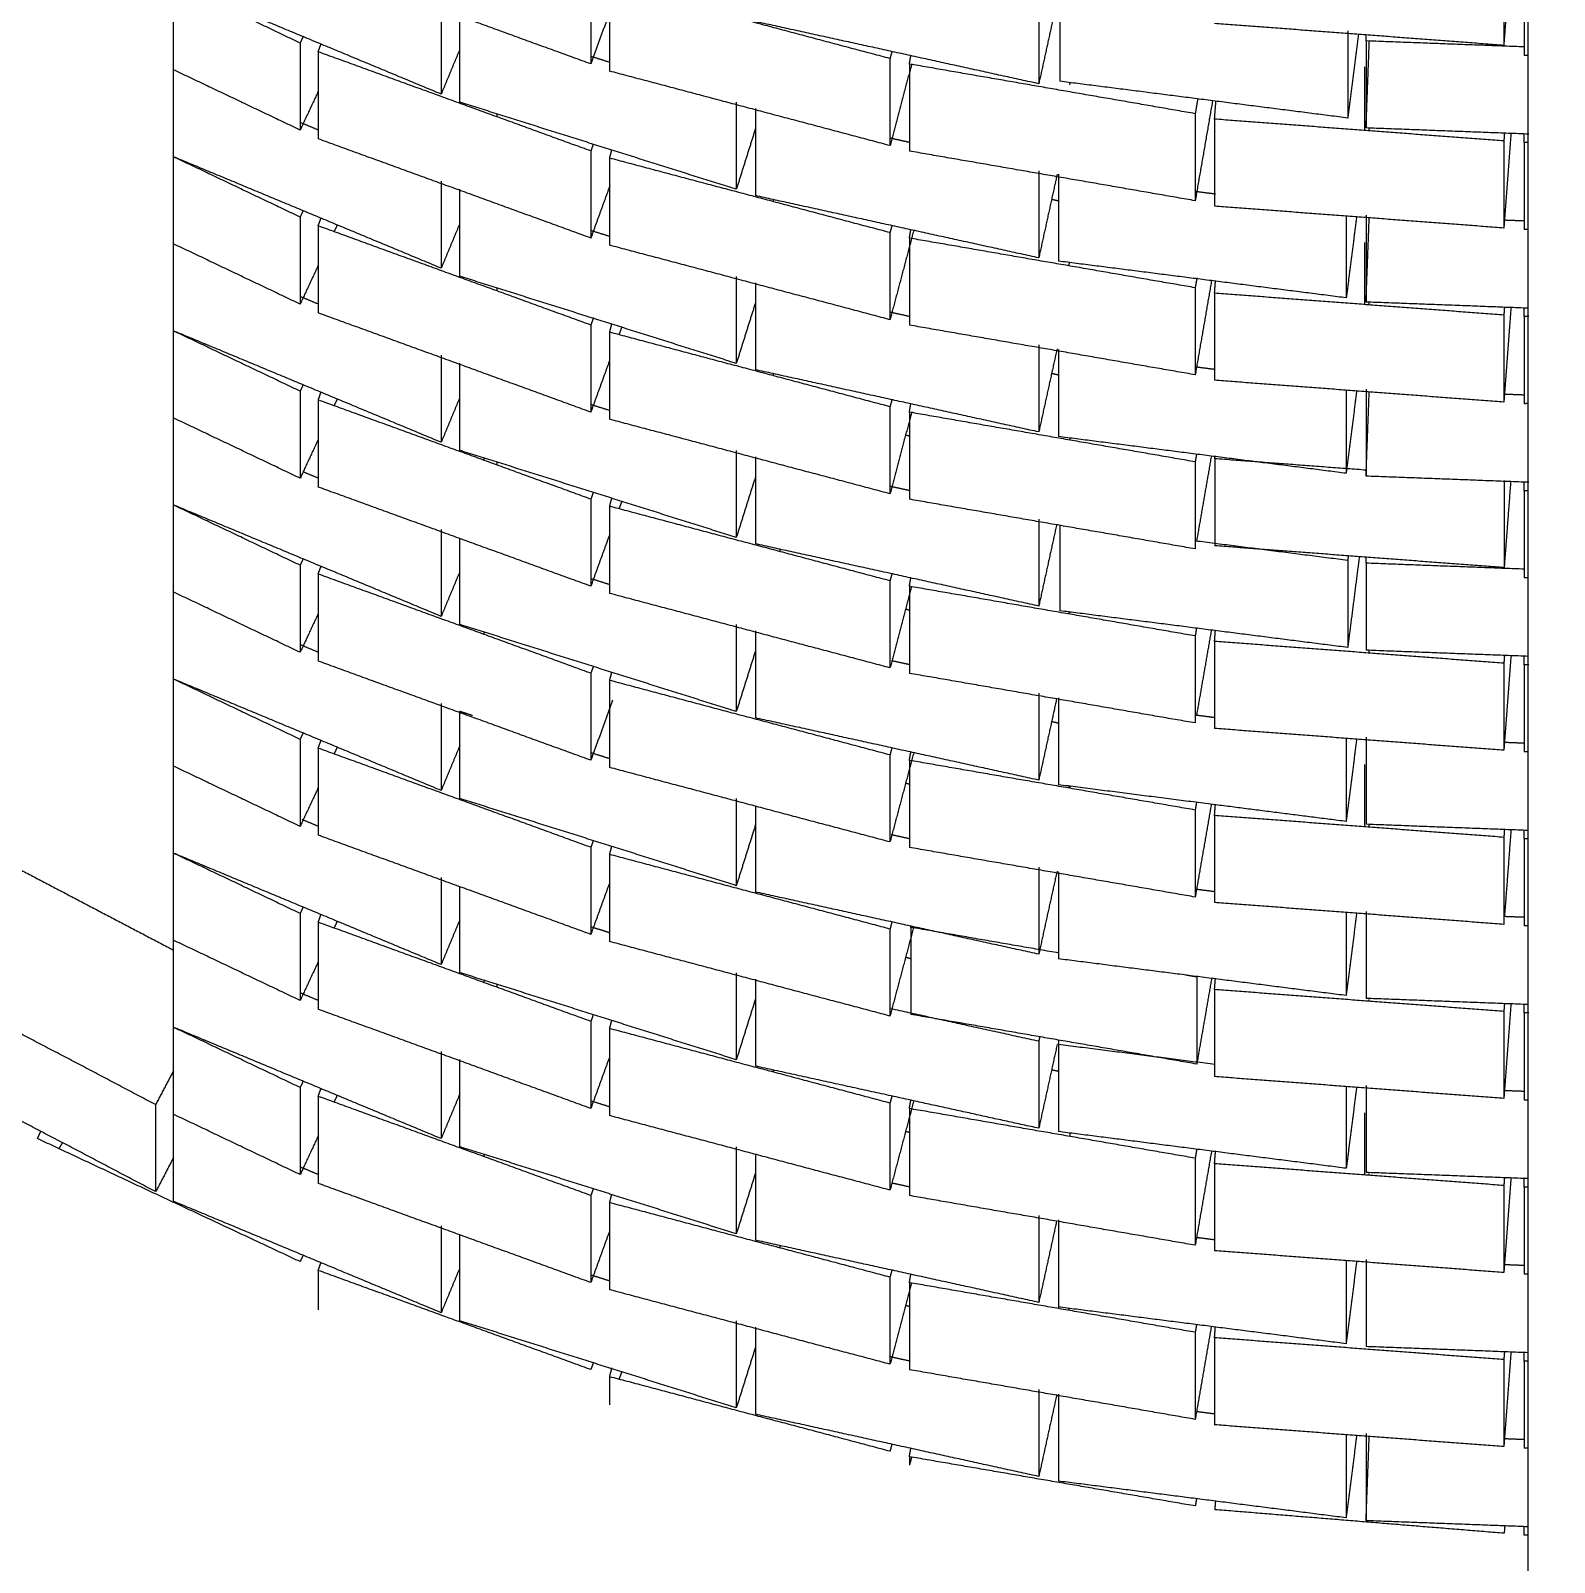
# Model space of a CAD drawing. Header units: millimetres. Extents: x 507.9 to 541, y 40.2 to 69.3.
# Drawn here: x 514.374 to 515.425, y 42.923 to 43.978 of the extents above; entities that cross this region are included whole.
import ezdxf

# ---------------------------------------------------------------- set-up
doc = ezdxf.new("R2010")
doc.units = ezdxf.units.MM
doc.layers.add('Make2D$Visible$Curves', color=7, linetype='Continuous', true_color=0x000000)

msp = doc.modelspace()

# ---------------------------------------------------------------- linework, layer by layer
at = {"layer": 'Make2D$Visible$Curves', "color": 18, "lineweight": -3, "true_color": 0x000000}
for points in [[(511.83963, 45.2777), (511.83963, 45.17096), (511.84491, 45.06436), (512.05826, 40.75314), (516.36947, 40.96649), (520.47261, 41.16954), (520.47261, 45.2777)], [(511.83963, 44.55807), (511.83963, 44.45133), (511.84491, 44.34472), (512.05826, 40.03351), (516.36947, 40.24686), (520.47261, 40.44991), (520.47261, 44.55807)]]:
    msp.add_rational_spline(points, [0.980423998556, 0.989861021963, 1, 0.707106781187, 1, 0.717245759224, 0.980423998556], degree=2, knots=[13.3259395, 13.3259395, 13.3259395, 13.5606516, 13.5606516, 20.3409773, 20.3409773, 26.8865911, 26.8865911, 26.8865911], dxfattribs=at)
for points in [[(515.40683, 42.48097), (515.40683, 43.80023), (515.40683, 45.11949)], [(514.76063, 43.95542), (514.66665, 43.9896), (514.57268, 44.02378)], [(515.39004, 44.02821), (515.39004, 43.99821), (515.39004, 43.96821)], [(515.39452, 44.02752), (515.39228, 43.99787), (515.39004, 43.96821)], [(515.40413, 44.02123), (515.40413, 43.99123), (515.40413, 43.96123)], [(514.5602, 43.96985), (514.5165, 43.99065), (514.4728, 44.01145)], [(514.65745, 43.93461), (514.56513, 43.97303), (514.4728, 44.01145)], [(514.4728, 44.01145), (514.4728, 43.98145), (514.4728, 43.95145)], [(514.76063, 44.01542), (514.76063, 43.98542), (514.76063, 43.95542)], [(514.7736, 44.01048), (514.7736, 43.98048), (514.7736, 43.95048)], [(514.96689, 43.95912), (514.87025, 43.9848), (514.7736, 44.01048)], [(515.06946, 44.00174), (515.06946, 43.97174), (515.06946, 43.94174)], [(515.08175, 43.99772), (515.07561, 43.96973), (515.06946, 43.94174)], [(515.08404, 43.99733), (515.08404, 43.97039), (515.08404, 43.94346)], [(514.65745, 43.99461), (514.65745, 43.96461), (514.65745, 43.93461)], [(514.67018, 43.98909), (514.67018, 43.95909), (514.67018, 43.92909)], [(514.77554, 43.99641), (514.76809, 43.97591), (514.76063, 43.95542)], [(515.06946, 43.94174), (514.97179, 43.96318), (514.87411, 43.98462)], [(515.39004, 43.96821), (515.29033, 43.97575), (515.19061, 43.98328)], [(515.28244, 43.97814), (515.28244, 43.94814), (515.28244, 43.91814)], [(515.28979, 43.97579), (515.28611, 43.94696), (515.28244, 43.91814)], [(514.56225, 43.97423), (514.56123, 43.97204), (514.5602, 43.96985)], [(514.5602, 43.96985), (514.5602, 43.93985), (514.5602, 43.90985)], [(514.57268, 43.96378), (514.57366, 43.96648), (514.57464, 43.96917)], [(514.67018, 43.9652), (514.66382, 43.94991), (514.65745, 43.93461)], [(515.2951, 43.97128), (515.29517, 43.97334), (515.29525, 43.9754)], [(515.40413, 43.96715), (515.34962, 43.96921), (515.2951, 43.97128)], [(515.2951, 43.97128), (515.2951, 43.94128), (515.2951, 43.91128)], [(515.2951, 43.91128), (515.29623, 43.94123), (515.29736, 43.97119)], [(514.57268, 43.96378), (514.57268, 43.93378), (514.57268, 43.90378)], [(514.76063, 43.89542), (514.66665, 43.9296), (514.57268, 43.96378)], [(514.7736, 43.95651), (514.76714, 43.95854), (514.76069, 43.96057)], [(514.96818, 43.96397), (514.96754, 43.96155), (514.96689, 43.95912)], [(514.96689, 43.95912), (514.96689, 43.92912), (514.96689, 43.89912)], [(514.98187, 43.95549), (514.97438, 43.9273), (514.96689, 43.89912)], [(514.98025, 43.95535), (514.98075, 43.95823), (514.98125, 43.9611)], [(514.98025, 43.95535), (514.98025, 43.92535), (514.98025, 43.89535)], [(515.1773, 43.92113), (515.07877, 43.93824), (514.98025, 43.95535)], [(515.40684, 43.96125), (515.40549, 43.96124), (515.40413, 43.96123)], [(514.5602, 43.90985), (514.5165, 43.93065), (514.4728, 43.95145)], [(514.4728, 43.95145), (514.4728, 43.92145), (514.4728, 43.89145)], [(514.96689, 43.89912), (514.87025, 43.9248), (514.7736, 43.95048)], [(515.2941, 43.95336), (515.2941, 43.93146), (515.2941, 43.90955)], [(514.57268, 43.9365), (514.56644, 43.92317), (514.5602, 43.90985)], [(515.28244, 43.91814), (515.18324, 43.9308), (515.08404, 43.94346)], [(515.0909, 43.94104), (515.09099, 43.94178), (515.09109, 43.94251)], [(514.86094, 43.86899), (514.76556, 43.89904), (514.67018, 43.92909)], [(514.86094, 43.92899), (514.86094, 43.89899), (514.86094, 43.86899)], [(514.87411, 43.92462), (514.87411, 43.89462), (514.87411, 43.86462)], [(515.17907, 43.93133), (515.17818, 43.92623), (515.1773, 43.92113)], [(515.18927, 43.93006), (515.18329, 43.8956), (515.1773, 43.86113)], [(515.19065, 43.91736), (515.19113, 43.9236), (515.1916, 43.92984)], [(514.57308, 43.90972), (514.56664, 43.9124), (514.5602, 43.91508)], [(514.69587, 43.92101), (514.69587, 43.91999), (514.69587, 43.91897)], [(515.1773, 43.92113), (515.1773, 43.89113), (515.1773, 43.86113)], [(515.19065, 43.91736), (515.19065, 43.88736), (515.19065, 43.85736)], [(515.39009, 43.9023), (515.29037, 43.90983), (515.19065, 43.91736)], [(514.76063, 43.83542), (514.66665, 43.8696), (514.57268, 43.90378)], [(514.87411, 43.9108), (514.86753, 43.88989), (514.86094, 43.86899)], [(514.98025, 43.90132), (514.97385, 43.90273), (514.96745, 43.90413)], [(515.40728, 43.90703), (515.35119, 43.90915), (515.2951, 43.91128)], [(515.2973, 43.90951), (515.29733, 43.91035), (515.29736, 43.91119)], [(515.39049, 43.90767), (515.39029, 43.90498), (515.39009, 43.9023)], [(515.39501, 43.9075), (515.39255, 43.8749), (515.39009, 43.8423)], [(515.39009, 43.9023), (515.39009, 43.8723), (515.39009, 43.8423)], [(515.40413, 43.90123), (515.40411, 43.90433), (515.40409, 43.90742)], [(514.65745, 43.81461), (514.56513, 43.85303), (514.4728, 43.89145)], [(514.5602, 43.84985), (514.5165, 43.87065), (514.4728, 43.89145)], [(514.4728, 43.89145), (514.4728, 43.86145), (514.4728, 43.83145)], [(514.76232, 43.90006), (514.76148, 43.89774), (514.76063, 43.89542)], [(514.76063, 43.89542), (514.76063, 43.86542), (514.76063, 43.83542)], [(514.7736, 43.89048), (514.77434, 43.89326), (514.77508, 43.89604)], [(515.1773, 43.86113), (515.07877, 43.87824), (514.98025, 43.89535)], [(515.40706, 43.90126), (515.4056, 43.90125), (515.40413, 43.90123)], [(515.40413, 43.90123), (515.40413, 43.87123), (515.40413, 43.84123)], [(514.7736, 43.89048), (514.7736, 43.86048), (514.7736, 43.83048)], [(514.96689, 43.83912), (514.87025, 43.8648), (514.7736, 43.89048)], [(515.06946, 43.88174), (515.06946, 43.85174), (515.06946, 43.82174)], [(514.65745, 43.87461), (514.65745, 43.84461), (514.65745, 43.81461)], [(514.77368, 43.87129), (514.76715, 43.85335), (514.76063, 43.83542)], [(515.08214, 43.87952), (515.0758, 43.85063), (515.06946, 43.82174)], [(515.08304, 43.87949), (515.08304, 43.84949), (515.08304, 43.81949)], [(514.67018, 43.86909), (514.67018, 43.83909), (514.67018, 43.80909)], [(515.06946, 43.82174), (514.97179, 43.84318), (514.87411, 43.86462)], [(514.88638, 43.86051), (514.88651, 43.8611), (514.88664, 43.86169)], [(515.07834, 43.86217), (515.08069, 43.86166), (515.08304, 43.86114)], [(515.19125, 43.86568), (515.18431, 43.86656), (515.17737, 43.86745)], [(514.56225, 43.85423), (514.56123, 43.85204), (514.5602, 43.84985)], [(514.5602, 43.84985), (514.5602, 43.81985), (514.5602, 43.78985)], [(514.57268, 43.84378), (514.57368, 43.84653), (514.57468, 43.84929)], [(515.39009, 43.8423), (515.29037, 43.84983), (515.19065, 43.85736)], [(515.28144, 43.85053), (515.28144, 43.82235), (515.28144, 43.79417)], [(515.28856, 43.84997), (515.285, 43.82207), (515.28144, 43.79417)], [(515.2951, 43.85128), (515.2951, 43.82128), (515.2951, 43.79128)], [(515.2951, 43.79128), (515.29619, 43.82029), (515.29729, 43.84931)], [(514.57268, 43.84378), (514.57268, 43.81378), (514.57268, 43.78378)], [(514.76063, 43.77542), (514.66665, 43.8096), (514.57268, 43.84378)], [(514.58576, 43.84444), (514.58477, 43.84231), (514.58377, 43.84019)], [(514.6702, 43.84524), (514.66383, 43.82992), (514.65745, 43.81461)], [(514.77362, 43.8365), (514.76712, 43.83855), (514.76063, 43.84059)], [(514.96823, 43.84416), (514.96756, 43.84164), (514.96689, 43.83912)], [(514.98325, 43.84067), (514.97507, 43.80989), (514.96689, 43.77912)], [(514.96689, 43.83912), (514.96689, 43.80912), (514.96689, 43.77912)], [(514.98025, 43.83535), (514.98075, 43.83823), (514.98125, 43.8411)], [(515.40413, 43.84715), (515.39725, 43.84741), (515.39037, 43.84767)], [(515.40683, 43.84125), (515.40548, 43.84124), (515.40413, 43.84123)], [(514.5602, 43.78985), (514.5165, 43.81065), (514.4728, 43.83145)], [(514.4728, 43.83145), (514.4728, 43.80145), (514.4728, 43.77145)], [(514.96689, 43.77912), (514.87025, 43.8048), (514.7736, 43.83048)], [(514.98025, 43.83535), (514.98025, 43.80535), (514.98025, 43.77535)], [(515.1773, 43.80113), (515.07877, 43.81824), (514.98025, 43.83535)], [(515.29402, 43.83244), (515.29402, 43.81099), (515.29402, 43.78955)], [(515.28144, 43.79417), (515.18224, 43.80683), (515.08304, 43.81949)], [(515.09033, 43.81623), (515.09048, 43.81738), (515.09062, 43.81852)], [(514.57268, 43.8165), (514.56644, 43.80317), (514.5602, 43.78985)], [(514.86094, 43.74899), (514.76556, 43.77904), (514.67018, 43.80909)], [(514.86094, 43.80899), (514.86094, 43.77899), (514.86094, 43.74899)], [(515.17847, 43.80787), (515.17788, 43.8045), (515.1773, 43.80113)], [(514.69587, 43.80099), (514.69587, 43.80007), (514.69587, 43.79914)], [(514.87411, 43.80462), (514.87411, 43.77462), (514.87411, 43.74462)], [(515.1886, 43.80617), (515.18295, 43.77365), (515.1773, 43.74113)], [(515.1773, 43.80113), (515.1773, 43.77113), (515.1773, 43.74113)], [(515.19065, 43.79736), (515.19097, 43.80152), (515.19128, 43.80567)], [(515.19065, 43.79736), (515.19065, 43.76736), (515.19065, 43.73736)], [(515.39009, 43.7823), (515.29037, 43.78983), (515.19065, 43.79736)], [(514.57271, 43.78987), (514.5665, 43.79246), (514.56028, 43.79505)], [(514.87411, 43.7908), (514.86753, 43.76989), (514.86094, 43.74899)], [(514.87373, 43.7898), (514.87411, 43.78969), (514.87449, 43.78957)], [(515.40698, 43.78704), (515.35104, 43.78916), (515.2951, 43.79128)], [(515.29729, 43.78931), (515.29732, 43.79011), (515.29735, 43.79091)], [(515.39049, 43.78767), (515.39029, 43.78498), (515.39009, 43.7823)], [(515.39501, 43.7875), (515.39255, 43.7549), (515.39009, 43.7223)], [(515.40413, 43.78123), (515.40411, 43.78419), (515.40409, 43.78715)], [(514.76063, 43.71542), (514.66665, 43.7496), (514.57268, 43.78378)], [(514.76245, 43.78041), (514.76154, 43.77791), (514.76063, 43.77542)], [(514.76063, 43.77542), (514.76063, 43.74542), (514.76063, 43.71542)], [(514.7736, 43.77048), (514.7743, 43.77311), (514.775, 43.77574)], [(514.98025, 43.78132), (514.97357, 43.78279), (514.96689, 43.78425)], [(515.1773, 43.74113), (515.07877, 43.75824), (514.98025, 43.77535)], [(515.39009, 43.7823), (515.39009, 43.7523), (515.39009, 43.7223)], [(515.40733, 43.78126), (515.40573, 43.78125), (515.40413, 43.78123)], [(515.40413, 43.78123), (515.40413, 43.75123), (515.40413, 43.72123)], [(514.5602, 43.72985), (514.5165, 43.75065), (514.4728, 43.77145)], [(514.65745, 43.69461), (514.56513, 43.73303), (514.4728, 43.77145)], [(514.4728, 43.77145), (514.4728, 43.74145), (514.4728, 43.71145)], [(514.7736, 43.77048), (514.7736, 43.74048), (514.7736, 43.71048)], [(514.96689, 43.71912), (514.87025, 43.7448), (514.7736, 43.77048)], [(514.7819, 43.77389), (514.78097, 43.77133), (514.78004, 43.76877)], [(514.49373, 43.76174), (514.49397, 43.76231), (514.4942, 43.76288)], [(514.65745, 43.75461), (514.65745, 43.72461), (514.65745, 43.69461)], [(515.06946, 43.76174), (515.06946, 43.73174), (515.06946, 43.70174)], [(515.08203, 43.75898), (515.07574, 43.73036), (515.06946, 43.70174)], [(515.08297, 43.75856), (515.08297, 43.72856), (515.08297, 43.69856)], [(514.67018, 43.74909), (514.67018, 43.71909), (514.67018, 43.68909)], [(514.77375, 43.75149), (514.76719, 43.73345), (514.76063, 43.71542)], [(515.06946, 43.70174), (514.97179, 43.72318), (514.87411, 43.74462)], [(515.19065, 43.74482), (515.18405, 43.74566), (515.17744, 43.7465)], [(514.56225, 43.73423), (514.56123, 43.73204), (514.5602, 43.72985)], [(514.88638, 43.74051), (514.88653, 43.74122), (514.88669, 43.74192)], [(515.07844, 43.74215), (515.08086, 43.74162), (515.08328, 43.74109)], [(515.39009, 43.7223), (515.29037, 43.72983), (515.19065, 43.73736)], [(514.5602, 43.72985), (514.5602, 43.69985), (514.5602, 43.66985)], [(514.57268, 43.72378), (514.57364, 43.72643), (514.57461, 43.72909)], [(514.57268, 43.72378), (514.57268, 43.69378), (514.57268, 43.66378)], [(514.76063, 43.65542), (514.66665, 43.6896), (514.57268, 43.72378)], [(514.58557, 43.72402), (514.5846, 43.72195), (514.58363, 43.71989)], [(514.67018, 43.7252), (514.66382, 43.70991), (514.65745, 43.69461)], [(514.96818, 43.72397), (514.96754, 43.72155), (514.96689, 43.71912)], [(515.28136, 43.73051), (515.28136, 43.70188), (515.28136, 43.67324)], [(515.2886, 43.72996), (515.28498, 43.7016), (515.28136, 43.67324)], [(515.2951, 43.73128), (515.2951, 43.70128), (515.2951, 43.67128)], [(515.2951, 43.67128), (515.29619, 43.70029), (515.29729, 43.72931)], [(515.40413, 43.72715), (515.39711, 43.72742), (515.39009, 43.72768)], [(514.7736, 43.71651), (514.76712, 43.71855), (514.76063, 43.72059)], [(514.96689, 43.71912), (514.96689, 43.68912), (514.96689, 43.65912)], [(514.9819, 43.71562), (514.9744, 43.68737), (514.96689, 43.65912)], [(514.98025, 43.71535), (514.98075, 43.71823), (514.98125, 43.7211)], [(514.98025, 43.71535), (514.98025, 43.68535), (514.98025, 43.65535)], [(515.1773, 43.68113), (515.07877, 43.69824), (514.98025, 43.71535)], [(515.40691, 43.72126), (515.40552, 43.72124), (515.40413, 43.72123)], [(514.5602, 43.66985), (514.5165, 43.69065), (514.4728, 43.71145)], [(514.4728, 43.71145), (514.4728, 43.68145), (514.4728, 43.65145)], [(514.96689, 43.65912), (514.87025, 43.6848), (514.7736, 43.71048)], [(514.57268, 43.6965), (514.56644, 43.68317), (514.5602, 43.66985)], [(514.97809, 43.69961), (514.97896, 43.69938), (514.97982, 43.69915)], [(515.28136, 43.67324), (515.18216, 43.6859), (515.08297, 43.69856)], [(515.0909, 43.6978), (515.0909, 43.69697), (515.0909, 43.69613)], [(514.86094, 43.62899), (514.76556, 43.65904), (514.67018, 43.68909)], [(514.68695, 43.68232), (514.68717, 43.68302), (514.68739, 43.68372)], [(514.69587, 43.68099), (514.69587, 43.67998), (514.69587, 43.67897)], [(514.86094, 43.68899), (514.86094, 43.65899), (514.86094, 43.62899)], [(514.87411, 43.68462), (514.87411, 43.65462), (514.87411, 43.62462)], [(515.17822, 43.68641), (515.17776, 43.68377), (515.1773, 43.68113)], [(515.1773, 43.68113), (515.1773, 43.65113), (515.1773, 43.62113)], [(515.18844, 43.68528), (515.18333, 43.65587), (515.17822, 43.62645)], [(515.19088, 43.68327), (515.19094, 43.68402), (515.19099, 43.68477)], [(515.19088, 43.68327), (515.19088, 43.65327), (515.19088, 43.62327)], [(515.2953, 43.67538), (515.24309, 43.67933), (515.19088, 43.68327)], [(514.57295, 43.66977), (514.5676, 43.672), (514.56225, 43.67423)], [(514.87411, 43.6708), (514.87398, 43.67038), (514.87385, 43.66997)], [(514.87411, 43.66969), (514.87422, 43.66965), (514.87433, 43.66961)], [(515.40726, 43.66703), (515.35118, 43.66916), (515.2951, 43.67128)], [(514.76063, 43.59542), (514.66665, 43.6296), (514.57268, 43.66378)], [(514.76232, 43.66006), (514.76148, 43.65774), (514.76063, 43.65542)], [(514.8736, 43.66917), (514.86727, 43.64908), (514.86094, 43.62899)], [(514.98042, 43.66129), (514.97392, 43.66271), (514.96742, 43.66414)], [(515.39031, 43.6682), (515.39031, 43.6382), (515.39031, 43.6082)], [(515.3948, 43.6676), (515.39255, 43.6379), (515.39031, 43.6082)], [(515.40413, 43.66123), (515.40411, 43.66419), (515.40409, 43.66715)], [(515.40704, 43.66126), (515.40559, 43.66125), (515.40413, 43.66123)], [(515.40413, 43.66123), (515.40413, 43.63123), (515.40413, 43.60123)], [(514.65745, 43.57461), (514.56513, 43.61303), (514.4728, 43.65145)], [(514.5602, 43.60985), (514.5165, 43.63065), (514.4728, 43.65145)], [(514.4728, 43.65145), (514.4728, 43.62145), (514.4728, 43.59145)], [(514.76063, 43.65542), (514.76063, 43.62542), (514.76063, 43.59542)], [(514.7736, 43.65048), (514.77434, 43.65326), (514.77508, 43.65604)], [(514.7736, 43.65048), (514.7736, 43.62048), (514.7736, 43.59048)], [(514.96689, 43.59912), (514.87025, 43.6248), (514.7736, 43.65048)], [(514.78195, 43.65404), (514.78104, 43.65152), (514.78012, 43.649)], [(515.1773, 43.62113), (515.07877, 43.63824), (514.98025, 43.65535)], [(515.06946, 43.64174), (515.06946, 43.61174), (515.06946, 43.58174)], [(515.08184, 43.63814), (515.07565, 43.60994), (515.06946, 43.58174)], [(514.65745, 43.63461), (514.65745, 43.60461), (514.65745, 43.57461)], [(514.67018, 43.62832), (514.67018, 43.5987), (514.67018, 43.56909)], [(514.77363, 43.63115), (514.76713, 43.61329), (514.76063, 43.59542)], [(515.08405, 43.63732), (515.08405, 43.6079), (515.08405, 43.57847)], [(515.06946, 43.58174), (514.97179, 43.60318), (514.87411, 43.62462)], [(514.89099, 43.62092), (514.89099, 43.6201), (514.89099, 43.61929)], [(515.28244, 43.61315), (515.23001, 43.61985), (515.17757, 43.62654)], [(515.39031, 43.6082), (515.29059, 43.61574), (515.19088, 43.62327)], [(514.56227, 43.61428), (514.56124, 43.61207), (514.5602, 43.60985)], [(514.5602, 43.60985), (514.5602, 43.57985), (514.5602, 43.54985)], [(514.57268, 43.60378), (514.57364, 43.60643), (514.57461, 43.60909)], [(515.28286, 43.61639), (515.28265, 43.61477), (515.28244, 43.61315)], [(515.29043, 43.61575), (515.28644, 43.58445), (515.28244, 43.55315)], [(515.28244, 43.61315), (515.28244, 43.58315), (515.28244, 43.55315)], [(515.2951, 43.61128), (515.29517, 43.61333), (515.29525, 43.61539)], [(515.40413, 43.60715), (515.34962, 43.60921), (515.2951, 43.61128)], [(515.2951, 43.61128), (515.2951, 43.58128), (515.2951, 43.55128)], [(514.57268, 43.60378), (514.57268, 43.57378), (514.57268, 43.54378)], [(514.76063, 43.53542), (514.66665, 43.5696), (514.57268, 43.60378)], [(514.67019, 43.60521), (514.66382, 43.58991), (514.65745, 43.57461)], [(514.7736, 43.59651), (514.76729, 43.59849), (514.76098, 43.60048)], [(514.96819, 43.60401), (514.96754, 43.60157), (514.96689, 43.59912)], [(514.96689, 43.59912), (514.96689, 43.56912), (514.96689, 43.53912)], [(514.98025, 43.59535), (514.98075, 43.59823), (514.98125, 43.6011)], [(515.40683, 43.60125), (515.40548, 43.60124), (515.40413, 43.60123)], [(514.4728, 43.59145), (514.4728, 43.56145), (514.4728, 43.53145)], [(514.5602, 43.54985), (514.5165, 43.57065), (514.4728, 43.59145)], [(514.96689, 43.53912), (514.87025, 43.5648), (514.7736, 43.59048)], [(514.9818, 43.59524), (514.97435, 43.56718), (514.96689, 43.53912)], [(514.98025, 43.59535), (514.98025, 43.56535), (514.98025, 43.53535)], [(515.1773, 43.56113), (515.07877, 43.57824), (514.98025, 43.59535)], [(514.57255, 43.57623), (514.56638, 43.56304), (514.5602, 43.54985)], [(514.97807, 43.57962), (514.97916, 43.57933), (514.98025, 43.57904)], [(515.28244, 43.55315), (515.18325, 43.56581), (515.08405, 43.57847)], [(515.09033, 43.57623), (515.09042, 43.57694), (515.09051, 43.57765)], [(515.0909, 43.5776), (515.0909, 43.57735), (515.0909, 43.5771)], [(514.86094, 43.50899), (514.76556, 43.53904), (514.67018, 43.56909)], [(514.68706, 43.56264), (514.68728, 43.56334), (514.6875, 43.56404)], [(514.86094, 43.56899), (514.86094, 43.53899), (514.86094, 43.50899)], [(514.87411, 43.56462), (514.87411, 43.53462), (514.87411, 43.50462)], [(515.17822, 43.56645), (515.17776, 43.56379), (515.1773, 43.56113)], [(515.18846, 43.56539), (515.18334, 43.53592), (515.17822, 43.50645)], [(515.19065, 43.55736), (515.19094, 43.56108), (515.19122, 43.5648)], [(514.57268, 43.54989), (514.56644, 43.55248), (514.5602, 43.55508)], [(515.1773, 43.56113), (515.1773, 43.53113), (515.1773, 43.50113)], [(515.19065, 43.55736), (515.19065, 43.52736), (515.19065, 43.49736)], [(515.39009, 43.5423), (515.29037, 43.54983), (515.19065, 43.55736)], [(514.76063, 43.47542), (514.66665, 43.5096), (514.57268, 43.54378)], [(514.87412, 43.55081), (514.86753, 43.5299), (514.86094, 43.50899)], [(514.98025, 43.54132), (514.97408, 43.54268), (514.96792, 43.54403)], [(515.40696, 43.54705), (515.35103, 43.54916), (515.2951, 43.55128)], [(515.29729, 43.54931), (515.29733, 43.55025), (515.29736, 43.55119)], [(515.39049, 43.54767), (515.39029, 43.54498), (515.39009, 43.5423)], [(515.39501, 43.5475), (515.39255, 43.5149), (515.39009, 43.4823)], [(515.40413, 43.54123), (515.40411, 43.54419), (515.40409, 43.54715)], [(514.76244, 43.54038), (514.76153, 43.5379), (514.76063, 43.53542)], [(514.76063, 43.53542), (514.76063, 43.50542), (514.76063, 43.47542)], [(514.7736, 43.53048), (514.77436, 43.53335), (514.77512, 43.53622)], [(515.1773, 43.50113), (515.07877, 43.51824), (514.98025, 43.53535)], [(515.39009, 43.5423), (515.39009, 43.5123), (515.39009, 43.4823)], [(515.40731, 43.54126), (515.40572, 43.54125), (515.40413, 43.54123)], [(515.40413, 43.54123), (515.40413, 43.51123), (515.40413, 43.48123)], [(514.65745, 43.45461), (514.56513, 43.49303), (514.4728, 43.53145)], [(514.5602, 43.48985), (514.5165, 43.51065), (514.4728, 43.53145)], [(514.4728, 43.53145), (514.4728, 43.50145), (514.4728, 43.47145)], [(514.7736, 43.53048), (514.7736, 43.50048), (514.7736, 43.47048)], [(514.96689, 43.47912), (514.87025, 43.5048), (514.7736, 43.53048)], [(515.06946, 43.52174), (515.06946, 43.49174), (515.06946, 43.46174)], [(514.65745, 43.51461), (514.65745, 43.48461), (514.65745, 43.45461)], [(514.77568, 43.5168), (514.76816, 43.49611), (514.76063, 43.47542)], [(515.08175, 43.51772), (515.07561, 43.48973), (515.06946, 43.46174)], [(515.08297, 43.51856), (515.08297, 43.48856), (515.08297, 43.45856)], [(514.67018, 43.50909), (514.67018, 43.47909), (514.67018, 43.44909)], [(514.67901, 43.50631), (514.6746, 43.5077), (514.67018, 43.50909)], [(515.06946, 43.46174), (514.97179, 43.48318), (514.87411, 43.50462)], [(515.07841, 43.50216), (515.08084, 43.50162), (515.08326, 43.50109)], [(515.19066, 43.50482), (515.18427, 43.50563), (515.17788, 43.50645)], [(514.56225, 43.49423), (514.56123, 43.49204), (514.5602, 43.48985)], [(514.5602, 43.48985), (514.5602, 43.45985), (514.5602, 43.42985)], [(515.39009, 43.4823), (515.29037, 43.48983), (515.19065, 43.49736)], [(515.28136, 43.49051), (515.28136, 43.46188), (515.28136, 43.43324)], [(515.2886, 43.48996), (515.28498, 43.4616), (515.28136, 43.43324)], [(515.2951, 43.49128), (515.2951, 43.46128), (515.2951, 43.43128)], [(514.57268, 43.48378), (514.57368, 43.48655), (514.57469, 43.48932)], [(514.57268, 43.48378), (514.57268, 43.45378), (514.57268, 43.42378)], [(514.76063, 43.41542), (514.66665, 43.4496), (514.57268, 43.48378)], [(514.58576, 43.48444), (514.58472, 43.48222), (514.58368, 43.47999)], [(514.67031, 43.4855), (514.66388, 43.47006), (514.65745, 43.45461)], [(514.7738, 43.47644), (514.76755, 43.47841), (514.7613, 43.48038)], [(514.96818, 43.48397), (514.96754, 43.48155), (514.96689, 43.47912)], [(514.98325, 43.48067), (514.97507, 43.44989), (514.96689, 43.41912)], [(514.98025, 43.47535), (514.98075, 43.47823), (514.98125, 43.4811)], [(515.40413, 43.48715), (515.39715, 43.48742), (515.39017, 43.48768)], [(515.40688, 43.48126), (515.40551, 43.48124), (515.40413, 43.48123)], [(514.5602, 43.42985), (514.5165, 43.45065), (514.4728, 43.47145)], [(514.4728, 43.47145), (514.4728, 43.44145), (514.4728, 43.41145)], [(514.96689, 43.41912), (514.87025, 43.4448), (514.7736, 43.47048)], [(514.96689, 43.47912), (514.96689, 43.44912), (514.96689, 43.41912)], [(514.98025, 43.47535), (514.98025, 43.44535), (514.98025, 43.41535)], [(515.1773, 43.44113), (515.07877, 43.45824), (514.98025, 43.47535)], [(515.29402, 43.47244), (515.29402, 43.45099), (515.29402, 43.42955)], [(514.97773, 43.45971), (514.97909, 43.45935), (514.98046, 43.45899)], [(515.19124, 43.44474), (515.1371, 43.45165), (515.08297, 43.45856)], [(514.57268, 43.4565), (514.56644, 43.44317), (514.5602, 43.42985)], [(514.86094, 43.38899), (514.76556, 43.41904), (514.67018, 43.44909)], [(514.86094, 43.44899), (514.86094, 43.41899), (514.86094, 43.38899)], [(515.09033, 43.45623), (515.09042, 43.45692), (515.0905, 43.4576)], [(515.0909, 43.45747), (515.0909, 43.4568), (515.0909, 43.45613)], [(514.87411, 43.44359), (514.87411, 43.41411), (514.87411, 43.38462)], [(515.17822, 43.44641), (515.17776, 43.44377), (515.1773, 43.44113)], [(515.18841, 43.4451), (515.18285, 43.41312), (515.1773, 43.38113)], [(515.1773, 43.44113), (515.1773, 43.41113), (515.1773, 43.38113)], [(515.19065, 43.43736), (515.19093, 43.44105), (515.19121, 43.44475)], [(515.19065, 43.43736), (515.19065, 43.40736), (515.19065, 43.37736)], [(515.39009, 43.4223), (515.29037, 43.42983), (515.19065, 43.43736)], [(515.28136, 43.43324), (515.23644, 43.43897), (515.19151, 43.44471)], [(514.57268, 43.42989), (514.56715, 43.43219), (514.56163, 43.43449)], [(514.87422, 43.43113), (514.86758, 43.41006), (514.86094, 43.38899)], [(515.40683, 43.42705), (515.35096, 43.42916), (515.2951, 43.43128)], [(515.2973, 43.42965), (515.29733, 43.43042), (515.29736, 43.43119)], [(515.39049, 43.42767), (515.39029, 43.42498), (515.39009, 43.4223)], [(515.39502, 43.42758), (515.39277, 43.39776), (515.39051, 43.36794)], [(515.40413, 43.42123), (515.40411, 43.42419), (515.40409, 43.42715)], [(514.33002, 43.41959), (514.40148, 43.38208), (514.47294, 43.34456)], [(514.76063, 43.35542), (514.66665, 43.3896), (514.57268, 43.42378)], [(514.76232, 43.42006), (514.76148, 43.41774), (514.76063, 43.41542)], [(514.7736, 43.41048), (514.77434, 43.41326), (514.77508, 43.41604)], [(514.98039, 43.42129), (514.97401, 43.42269), (514.96763, 43.42409)], [(515.39009, 43.4223), (515.39009, 43.3923), (515.39009, 43.3623)], [(515.40702, 43.42126), (515.40557, 43.42125), (515.40413, 43.42123)], [(515.40413, 43.42123), (515.40413, 43.39123), (515.40413, 43.36123)], [(514.65745, 43.33461), (514.56513, 43.37303), (514.4728, 43.41145)], [(514.5602, 43.36985), (514.5165, 43.39065), (514.4728, 43.41145)], [(514.4728, 43.41145), (514.4728, 43.38145), (514.4728, 43.35145)], [(514.76063, 43.41542), (514.76063, 43.38542), (514.76063, 43.35542)], [(514.7736, 43.41048), (514.7736, 43.38048), (514.7736, 43.35048)], [(514.96689, 43.35912), (514.87025, 43.3848), (514.7736, 43.41048)], [(515.1773, 43.38113), (515.07877, 43.39824), (514.98025, 43.41535)], [(514.49364, 43.40153), (514.49388, 43.4021), (514.49412, 43.40267)], [(515.06946, 43.40174), (515.06946, 43.37174), (515.06946, 43.34174)], [(515.08203, 43.39898), (515.07574, 43.37036), (515.06946, 43.34174)], [(515.08297, 43.39856), (515.08297, 43.36856), (515.08297, 43.33856)], [(514.65745, 43.39461), (514.65745, 43.36461), (514.65745, 43.33461)], [(514.67018, 43.38832), (514.67018, 43.3587), (514.67018, 43.32909)], [(514.7736, 43.39107), (514.76712, 43.37325), (514.76063, 43.35542)], [(515.06946, 43.34174), (514.97179, 43.36318), (514.87411, 43.38462)], [(515.19085, 43.38479), (515.18407, 43.38566), (515.1773, 43.38652)], [(514.56231, 43.37435), (514.56125, 43.3721), (514.5602, 43.36985)], [(515.39009, 43.3623), (515.29037, 43.36983), (515.19065, 43.37736)], [(514.5602, 43.36985), (514.5602, 43.33985), (514.5602, 43.30985)], [(514.57268, 43.36378), (514.57364, 43.36643), (514.57461, 43.36909)], [(514.57268, 43.36378), (514.57268, 43.33378), (514.57268, 43.30378)], [(514.76063, 43.29542), (514.66665, 43.3296), (514.57268, 43.36378)], [(514.58576, 43.36444), (514.58468, 43.36213), (514.58359, 43.35981)], [(514.67023, 43.36532), (514.66384, 43.34996), (514.65745, 43.33461)], [(514.96818, 43.36398), (514.96754, 43.36155), (514.96689, 43.35912)], [(515.28136, 43.37051), (515.28136, 43.34188), (515.28136, 43.31324)], [(515.2886, 43.36996), (515.28498, 43.3416), (515.28136, 43.31324)], [(515.2951, 43.37128), (515.2951, 43.34128), (515.2951, 43.31128)], [(515.40421, 43.36715), (515.39743, 43.36741), (515.39065, 43.36766)], [(514.76186, 43.3602), (514.76125, 43.3604), (514.76063, 43.36059)], [(514.7737, 43.35648), (514.76813, 43.35823), (514.76257, 43.35998)], [(514.98321, 43.36053), (514.97505, 43.32983), (514.96689, 43.29912)], [(514.96689, 43.35912), (514.96689, 43.32912), (514.96689, 43.29912)], [(514.98132, 43.36025), (514.98143, 43.36086), (514.98154, 43.36147)], [(514.98132, 43.36025), (514.98132, 43.33025), (514.98132, 43.30025)], [(515.08324, 43.34255), (515.03228, 43.3514), (514.98132, 43.36025)], [(515.40715, 43.36126), (515.40564, 43.36125), (515.40413, 43.36123)], [(514.4728, 43.35145), (514.4728, 43.32145), (514.4728, 43.29145)], [(514.5602, 43.30985), (514.5165, 43.33065), (514.4728, 43.35145)], [(514.96689, 43.29912), (514.87025, 43.3248), (514.7736, 43.35048)], [(514.57269, 43.33652), (514.56645, 43.32319), (514.5602, 43.30985)], [(514.97773, 43.33971), (514.97953, 43.33923), (514.98132, 43.33876)], [(515.28136, 43.31324), (515.18216, 43.3259), (515.08297, 43.33856)], [(514.46062, 43.23808), (514.37208, 43.28457), (514.28354, 43.33105)], [(514.86094, 43.26899), (514.76556, 43.29904), (514.67018, 43.32909)], [(514.68705, 43.32261), (514.68727, 43.32331), (514.68749, 43.32401)], [(514.69587, 43.32099), (514.69587, 43.31998), (514.69587, 43.31897)], [(514.86094, 43.32899), (514.86094, 43.29899), (514.86094, 43.26899)], [(514.87411, 43.32462), (514.87411, 43.32436), (514.87411, 43.3241)], [(514.87411, 43.32377), (514.87411, 43.2942), (514.87411, 43.26462)], [(515.17837, 43.32603), (515.17457, 43.32669), (515.17077, 43.32735)], [(515.17837, 43.32603), (515.17837, 43.29603), (515.17837, 43.26603)], [(515.18867, 43.32528), (515.18352, 43.29565), (515.17837, 43.26603)], [(515.19065, 43.31736), (515.19094, 43.3211), (515.19122, 43.32484)], [(514.57268, 43.30989), (514.56644, 43.31248), (514.5602, 43.31508)], [(514.87415, 43.31093), (514.86755, 43.28996), (514.86094, 43.26899)], [(515.19065, 43.31736), (515.19065, 43.28736), (515.19065, 43.25736)], [(515.39009, 43.3023), (515.29037, 43.30983), (515.19065, 43.31736)], [(515.40693, 43.30705), (515.35101, 43.30916), (515.2951, 43.31128)], [(515.29729, 43.30931), (515.29732, 43.30993), (515.29734, 43.31054)], [(514.76063, 43.23542), (514.66665, 43.2696), (514.57268, 43.30378)], [(514.76232, 43.30006), (514.76148, 43.29774), (514.76063, 43.29542)], [(515.06946, 43.28174), (515.01833, 43.29296), (514.9672, 43.30419)], [(515.17837, 43.26603), (515.07985, 43.28314), (514.98132, 43.30025)], [(515.39049, 43.30767), (515.39029, 43.30498), (515.39009, 43.3023)], [(515.39501, 43.3075), (515.39255, 43.2749), (515.39009, 43.2423)], [(515.39009, 43.3023), (515.39009, 43.2723), (515.39009, 43.2423)], [(515.40413, 43.30123), (515.40411, 43.30419), (515.40409, 43.30715)], [(515.40728, 43.30126), (515.40571, 43.30125), (515.40413, 43.30123)], [(515.40413, 43.30123), (515.40413, 43.27123), (515.40413, 43.24123)], [(514.65745, 43.21461), (514.56513, 43.25303), (514.4728, 43.29145)], [(514.4728, 43.29145), (514.4728, 43.26145), (514.4728, 43.23145)], [(514.5602, 43.24985), (514.5165, 43.27065), (514.4728, 43.29145)], [(514.76063, 43.29542), (514.76063, 43.26542), (514.76063, 43.23542)], [(514.7736, 43.29048), (514.77434, 43.29326), (514.77508, 43.29604)], [(514.7736, 43.29048), (514.7736, 43.26048), (514.7736, 43.23048)], [(514.96689, 43.23912), (514.87025, 43.2648), (514.7736, 43.29048)], [(514.49364, 43.28153), (514.49391, 43.28218), (514.49418, 43.28282)], [(515.07014, 43.28483), (515.0698, 43.28328), (515.06946, 43.28174)], [(515.06946, 43.28174), (515.06946, 43.25174), (515.06946, 43.22174)], [(515.08213, 43.27946), (515.0758, 43.2506), (515.06946, 43.22174)], [(515.08304, 43.27949), (515.08324, 43.28101), (515.08343, 43.28254)], [(515.08304, 43.27949), (515.08304, 43.24949), (515.08304, 43.21949)], [(515.19088, 43.26572), (515.13696, 43.27261), (515.08304, 43.27949)], [(515.39287, 43.28237), (515.39291, 43.28237), (515.39295, 43.28236)], [(514.46062, 43.17808), (514.37208, 43.22457), (514.28354, 43.27105)], [(514.65745, 43.27461), (514.65745, 43.24461), (514.65745, 43.21461)], [(514.67018, 43.26909), (514.67018, 43.23909), (514.67018, 43.20909)], [(514.7736, 43.27107), (514.76712, 43.25325), (514.76063, 43.23542)], [(514.47281, 43.2613), (514.46671, 43.24969), (514.46062, 43.23808)], [(514.98119, 43.24112), (514.92765, 43.25287), (514.87411, 43.26462)], [(514.88638, 43.26051), (514.88653, 43.26119), (514.88668, 43.26186)], [(515.07839, 43.26216), (515.08055, 43.26169), (515.08272, 43.26121)], [(514.56225, 43.25423), (514.56123, 43.25204), (514.5602, 43.24985)], [(514.5602, 43.24985), (514.5602, 43.21985), (514.5602, 43.18985)], [(514.57268, 43.24378), (514.57368, 43.24655), (514.57469, 43.24932)], [(515.39009, 43.2423), (515.29037, 43.24983), (515.19065, 43.25736)], [(515.28144, 43.2505), (515.28144, 43.22234), (515.28144, 43.19417)], [(515.28856, 43.24997), (515.285, 43.22207), (515.28144, 43.19417)], [(515.2951, 43.25128), (515.2951, 43.22128), (515.2951, 43.19128)], [(515.40413, 43.24715), (515.39736, 43.24741), (515.39059, 43.24766)], [(514.46062, 43.23808), (514.46062, 43.20808), (514.46062, 43.17808)], [(514.57268, 43.24378), (514.57268, 43.21378), (514.57268, 43.18378)], [(514.76063, 43.17542), (514.66665, 43.2096), (514.57268, 43.24378)], [(514.58581, 43.24455), (514.5847, 43.24218), (514.58359, 43.23981)], [(514.6703, 43.24548), (514.66388, 43.23004), (514.65745, 43.21461)], [(514.77377, 43.23645), (514.7672, 43.23852), (514.76063, 43.24059)], [(514.96818, 43.24397), (514.96754, 43.24155), (514.96689, 43.23912)], [(514.98325, 43.24067), (514.97507, 43.20989), (514.96689, 43.17912)], [(514.96689, 43.23912), (514.96689, 43.20912), (514.96689, 43.17912)], [(514.98025, 43.23535), (514.98075, 43.23823), (514.98125, 43.2411)], [(515.06946, 43.22174), (515.02549, 43.23139), (514.98152, 43.24104)], [(515.40686, 43.24125), (515.4055, 43.24124), (515.40413, 43.24123)], [(514.4728, 43.23145), (514.4728, 43.20145), (514.4728, 43.17145)], [(514.5602, 43.18985), (514.5165, 43.21065), (514.4728, 43.23145)], [(514.96689, 43.17912), (514.87025, 43.2048), (514.7736, 43.23048)], [(514.98025, 43.23535), (514.98025, 43.20535), (514.98025, 43.17535)], [(515.1773, 43.20113), (515.07877, 43.21824), (514.98025, 43.23535)], [(515.29402, 43.23244), (515.29402, 43.21099), (515.29402, 43.18955)], [(514.37908, 43.21467), (514.38026, 43.21721), (514.38145, 43.21974)], [(514.57282, 43.2168), (514.56651, 43.20333), (514.5602, 43.18985)], [(514.97768, 43.21972), (514.97906, 43.21936), (514.98043, 43.21899)], [(515.28144, 43.19417), (515.18224, 43.20683), (515.08304, 43.21949)], [(515.0909, 43.21849), (515.0909, 43.21731), (515.0909, 43.21613)], [(514.5602, 43.12985), (514.46964, 43.17226), (514.37908, 43.21467)], [(514.3963, 43.21185), (514.39517, 43.2099), (514.39403, 43.20795)], [(514.86094, 43.14899), (514.76556, 43.17904), (514.67018, 43.20909)], [(514.86094, 43.20899), (514.86094, 43.17899), (514.86094, 43.14899)], [(515.17837, 43.20732), (515.17784, 43.20422), (515.1773, 43.20113)], [(515.18862, 43.20631), (515.18296, 43.17372), (515.1773, 43.14113)], [(515.19065, 43.19736), (515.19097, 43.20156), (515.19129, 43.20576)], [(514.47287, 43.20143), (514.46675, 43.18976), (514.46062, 43.17808)], [(514.57268, 43.18989), (514.56651, 43.19245), (514.56035, 43.19502)], [(514.68694, 43.20226), (514.68716, 43.20296), (514.68738, 43.20367)], [(514.87411, 43.20377), (514.87411, 43.1742), (514.87411, 43.14462)], [(515.1773, 43.20113), (515.1773, 43.17113), (515.1773, 43.14113)], [(515.19065, 43.19736), (515.19065, 43.16736), (515.19065, 43.13736)], [(515.39009, 43.1823), (515.29037, 43.18983), (515.19065, 43.19736)], [(514.76063, 43.11542), (514.66665, 43.1496), (514.57268, 43.18378)], [(514.87394, 43.19025), (514.86744, 43.16962), (514.86094, 43.14899)], [(514.87392, 43.18974), (514.87402, 43.18971), (514.87411, 43.18968)], [(514.98036, 43.1813), (514.97427, 43.18263), (514.96818, 43.18397)], [(515.40683, 43.18705), (515.35096, 43.18916), (515.2951, 43.19128)], [(515.29729, 43.18938), (515.29732, 43.18998), (515.29734, 43.19059)], [(515.39049, 43.18767), (515.39029, 43.18498), (515.39009, 43.1823)], [(515.39501, 43.1875), (515.39255, 43.1549), (515.39009, 43.1223)], [(515.40413, 43.18123), (515.40411, 43.18419), (515.40409, 43.18715)], [(514.76232, 43.18006), (514.76148, 43.17774), (514.76063, 43.17542)], [(514.76063, 43.17542), (514.76063, 43.14542), (514.76063, 43.11542)], [(514.7736, 43.17048), (514.77438, 43.1734), (514.77515, 43.17632)], [(515.1773, 43.14113), (515.07877, 43.15824), (514.98025, 43.17535)], [(515.39009, 43.1823), (515.39009, 43.1523), (515.39009, 43.1223)], [(515.40683, 43.18125), (515.40548, 43.18124), (515.40413, 43.18123)], [(515.40413, 43.18123), (515.40413, 43.15123), (515.40413, 43.12123)], [(514.65745, 43.09461), (514.56513, 43.13303), (514.4728, 43.17145)], [(514.7736, 43.17048), (514.7736, 43.14048), (514.7736, 43.11048)], [(514.96689, 43.11912), (514.87025, 43.1448), (514.7736, 43.17048)], [(514.65745, 43.15461), (514.65745, 43.12461), (514.65745, 43.09461)], [(515.06946, 43.16174), (515.06946, 43.13174), (515.06946, 43.10174)], [(515.08175, 43.15772), (515.07561, 43.12973), (515.06946, 43.10174)], [(515.08297, 43.15856), (515.08297, 43.15811), (515.08297, 43.15766)], [(515.08297, 43.15751), (515.08297, 43.12804), (515.08297, 43.09856)], [(515.39273, 43.16238), (515.39304, 43.16236), (515.39335, 43.16233)], [(514.67018, 43.14832), (514.67018, 43.1187), (514.67018, 43.08909)], [(514.7736, 43.15107), (514.76712, 43.13325), (514.76063, 43.11542)], [(515.06946, 43.10174), (514.97179, 43.12318), (514.87411, 43.14462)], [(515.19082, 43.1448), (515.18452, 43.1456), (515.17822, 43.14641)], [(514.56225, 43.13423), (514.56123, 43.13204), (514.5602, 43.12985)], [(514.89099, 43.14098), (514.89099, 43.14013), (514.89099, 43.13929)], [(515.39009, 43.1223), (515.29037, 43.12983), (515.19065, 43.13736)], [(515.2951, 43.13128), (515.2951, 43.10128), (515.2951, 43.07128)], [(514.57268, 43.12378), (514.57368, 43.12654), (514.57468, 43.1293)], [(514.76063, 43.05542), (514.66665, 43.0896), (514.57268, 43.12378)], [(514.57268, 43.12378), (514.57268, 43.11014), (514.57268, 43.0965)], [(514.67018, 43.1252), (514.66382, 43.10991), (514.65745, 43.09461)], [(514.7736, 43.11651), (514.76712, 43.11855), (514.76063, 43.12059)], [(514.96818, 43.12397), (514.96754, 43.12155), (514.96689, 43.11912)], [(514.98025, 43.11535), (514.98075, 43.11823), (514.98125, 43.1211)], [(515.28136, 43.13051), (515.28136, 43.10188), (515.28136, 43.07324)], [(515.2886, 43.12996), (515.28498, 43.1016), (515.28136, 43.07324)], [(515.40413, 43.12715), (515.39722, 43.12741), (515.3903, 43.12768)], [(515.40713, 43.12126), (515.40563, 43.12125), (515.40413, 43.12123)], [(514.96689, 43.05912), (514.87025, 43.0848), (514.7736, 43.11048)], [(514.96689, 43.11912), (514.96689, 43.08912), (514.96689, 43.05912)], [(514.98179, 43.11518), (514.97434, 43.08715), (514.96689, 43.05912)], [(514.98025, 43.11535), (514.98025, 43.08535), (514.98025, 43.05535)], [(515.1773, 43.08113), (515.07877, 43.09824), (514.98025, 43.11535)], [(514.97768, 43.09972), (514.97897, 43.09938), (514.98025, 43.09904)], [(514.86094, 43.02899), (514.76556, 43.05904), (514.67018, 43.08909)], [(514.86094, 43.08899), (514.86094, 43.05899), (514.86094, 43.02899)], [(515.28136, 43.07324), (515.18216, 43.0859), (515.08297, 43.09856)], [(515.09033, 43.09622), (515.09042, 43.09691), (515.0905, 43.0976)], [(514.87411, 43.08462), (514.87411, 43.08431), (514.87411, 43.084)], [(514.87411, 43.0832), (514.87411, 43.05391), (514.87411, 43.02462)], [(515.17822, 43.08641), (515.17776, 43.08377), (515.1773, 43.08113)], [(515.18836, 43.0848), (515.18283, 43.05297), (515.1773, 43.02113)], [(515.1773, 43.08113), (515.1773, 43.05113), (515.1773, 43.02113)], [(515.19065, 43.07736), (515.19094, 43.08108), (515.19122, 43.0848)], [(514.87411, 43.0708), (514.86753, 43.04989), (514.86094, 43.02899)], [(515.19065, 43.07736), (515.19065, 43.04736), (515.19065, 43.01736)], [(515.39009, 43.0623), (515.29037, 43.06983), (515.19065, 43.07736)], [(515.40691, 43.06705), (515.351, 43.06916), (515.2951, 43.07128)], [(515.39051, 43.06791), (515.3903, 43.0651), (515.39009, 43.0623)], [(515.39501, 43.0675), (515.39255, 43.0349), (515.39009, 43.0023)], [(514.76232, 43.06006), (514.76148, 43.05774), (514.76063, 43.05542)], [(514.98025, 43.06132), (514.97371, 43.06276), (514.96718, 43.06419)], [(515.39009, 43.0623), (515.39009, 43.0323), (515.39009, 43.0023)], [(515.40413, 43.06123), (515.40411, 43.06419), (515.40409, 43.06715)], [(515.40683, 43.06125), (515.40548, 43.06124), (515.40413, 43.06123)], [(515.40413, 43.06123), (515.40413, 43.03123), (515.40413, 43.00123)], [(514.7736, 43.05048), (514.7744, 43.0535), (514.7752, 43.05652)], [(514.96689, 42.99912), (514.87025, 43.0248), (514.7736, 43.05048)], [(514.7736, 43.05048), (514.7736, 43.04078), (514.7736, 43.03107)], [(514.78179, 43.05359), (514.78098, 43.05136), (514.78016, 43.04912)], [(515.1773, 43.02113), (515.07877, 43.03824), (514.98025, 43.05535)], [(515.06946, 43.04174), (515.06946, 43.01174), (515.06946, 42.98174)], [(515.08178, 43.03784), (515.07562, 43.00979), (515.06946, 42.98174)], [(515.08297, 43.03856), (515.08297, 43.00856), (515.08297, 42.97856)], [(515.19099, 43.02478), (515.18464, 43.02559), (515.17829, 43.0264)], [(515.06946, 42.98174), (514.97179, 43.00318), (514.87411, 43.02462)], [(515.39009, 43.0023), (515.29037, 43.00983), (515.19065, 43.01736)], [(514.96827, 43.0043), (514.96758, 43.00171), (514.96689, 42.99912)], [(515.28136, 43.01051), (515.28136, 42.98188), (515.28136, 42.95324)], [(515.2886, 43.00999), (515.28498, 42.98162), (515.28136, 42.95324)], [(515.2951, 43.01128), (515.2951, 42.98128), (515.2951, 42.95128)], [(515.2951, 42.95128), (515.29619, 42.98029), (515.29729, 43.00931)], [(515.40413, 43.00715), (515.39735, 43.00741), (515.39057, 43.00767)], [(514.98025, 42.99535), (514.98075, 42.99828), (514.98126, 43.0012)], [(515.17735, 42.9614), (515.0788, 42.97838), (514.98025, 42.99535)], [(514.98025, 42.99535), (514.98025, 42.99243), (514.98025, 42.98951)], [(514.98177, 42.99509), (514.98102, 42.99228), (514.98027, 42.98947)], [(515.40683, 43.00125), (515.40548, 43.00124), (515.40413, 43.00123)], [(515.28136, 42.95324), (515.18216, 42.9659), (515.08297, 42.97856)], [(515.17821, 42.96641), (515.17778, 42.96391), (515.17735, 42.9614)], [(515.19098, 42.95884), (515.19123, 42.96184), (515.19147, 42.96483)], [(515.39032, 42.94257), (515.29065, 42.95071), (515.19098, 42.95884)], [(515.40683, 42.94705), (515.35096, 42.94916), (515.2951, 42.95128)], [(515.39078, 42.94815), (515.39055, 42.94536), (515.39032, 42.94257)], [(515.40413, 42.94123), (515.40411, 42.94419), (515.40409, 42.94715)], [(515.40688, 42.94126), (515.40551, 42.94124), (515.40413, 42.94123)]]:
    msp.add_open_spline(points, degree=2, dxfattribs=at)

doc.saveas('drawing.dxf')
